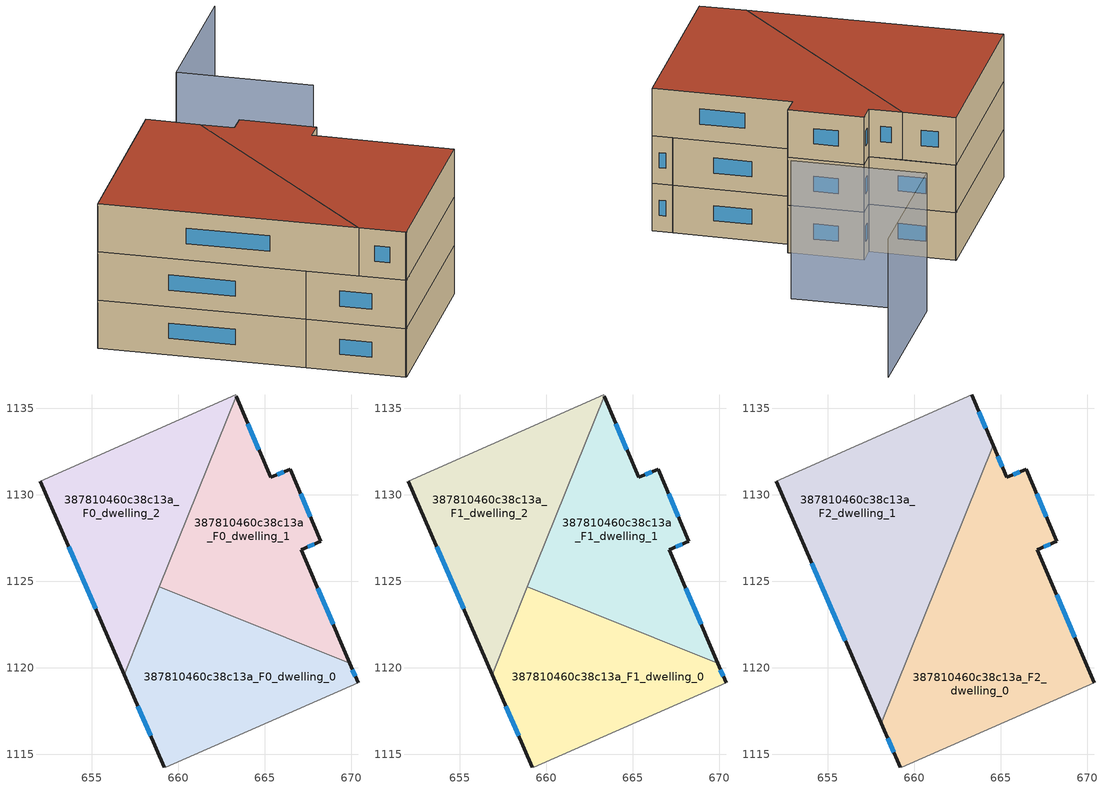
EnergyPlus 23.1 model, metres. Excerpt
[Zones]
387810460c38c13a_F0_dwelling_0
 floor ground (EU_floor_Construction): 669.9,1120.28 670.38,1119.15 659.26,1114.25 659.19,1114.27 656.87,1119.62 658.91,1124.7 z0
 wall outside (EU_wall_Construction): 670.38,1119.15 669.9,1120.28 / 656.87,1119.62 659.19,1114.27 z0:3
 wall to 387810460c38c13a_F0_dwelling_1 (EU_wall_Construction): 669.9,1120.28 658.91,1124.7 z0:3
 wall adiabatic (EU_wall_Construction): 659.19,1114.27 659.26,1114.25 670.38,1119.15 z0:3
 wall to 387810460c38c13a_F0_dwelling_2 (EU_wall_Construction): 658.91,1124.7 656.87,1119.62 z0:3
 window (EU_Window_Construction): 670.22,1119.53 670.06,1119.89 / 657.66,1117.8 658.4,1116.09 z1.02:1.98
387810460c38c13a_F0_dwelling_1
 floor ground (EU_floor_Construction): 666.46,1131.49 668.23,1127.32 667.11,1126.84 669.9,1120.28 658.91,1124.7 663.34,1135.71 665.34,1131.01 z0
 wall outside (EU_wall_Construction): 669.9,1120.28 667.11,1126.84 668.23,1127.32 666.46,1131.49 665.34,1131.01 663.34,1135.71 z0:3
 wall to 387810460c38c13a_F0_dwelling_2 (EU_wall_Construction): 663.34,1135.71 658.91,1124.7 z0:3
 window (EU_Window_Construction): 666.08,1131.32 665.72,1131.17 / 667.63,1128.74 667.06,1130.07 / 667.49,1127 667.85,1127.16 / 668.95,1122.51 668.06,1124.61 / 664.66,1132.61 664.02,1134.11 z1.02:1.98
387810460c38c13a_F0_dwelling_2
 floor ground (EU_floor_Construction): 663.3,1135.79 663.34,1135.71 656.87,1119.62 652,1130.8 z0
 wall outside (EU_wall_Construction): 652,1130.8 656.87,1119.62 z0:3
 wall adiabatic (EU_wall_Construction): 663.34,1135.71 663.3,1135.79 652,1130.8 z0:3
 window (EU_Window_Construction): 653.66,1127 655.21,1123.42 z1.02:1.98
387810460c38c13a_F1_dwelling_0
 floor to 387810460c38c13a_F0_dwelling_0 (EU_floor_Construction): 669.9,1120.28 670.38,1119.15 659.26,1114.25 659.19,1114.27 656.87,1119.62 658.91,1124.7 z3
 wall outside (EU_wall_Construction): 670.38,1119.15 669.9,1120.28 / 656.87,1119.62 659.19,1114.27 z3:6
 wall to 387810460c38c13a_F1_dwelling_1 (EU_wall_Construction): 669.9,1120.28 658.91,1124.7 z3:6
 wall adiabatic (EU_wall_Construction): 659.19,1114.27 659.26,1114.25 670.38,1119.15 z3:6
 wall to 387810460c38c13a_F1_dwelling_2 (EU_wall_Construction): 658.91,1124.7 656.87,1119.62 z3:6
 window (EU_Window_Construction): 670.22,1119.53 670.06,1119.89 / 657.66,1117.8 658.4,1116.09 z4.02:4.98
387810460c38c13a_F1_dwelling_1
 floor to 387810460c38c13a_F0_dwelling_1 (EU_floor_Construction): 666.46,1131.49 668.23,1127.32 667.11,1126.84 669.9,1120.28 658.91,1124.7 663.34,1135.71 665.34,1131.01 z3
 wall outside (EU_wall_Construction): 669.9,1120.28 667.11,1126.84 668.23,1127.32 666.46,1131.49 665.34,1131.01 663.34,1135.71 z3:6
 wall to 387810460c38c13a_F1_dwelling_2 (EU_wall_Construction): 663.34,1135.71 658.91,1124.7 z3:6
 window (EU_Window_Construction): 666.08,1131.32 665.72,1131.17 / 667.63,1128.74 667.06,1130.07 / 667.49,1127 667.85,1127.16 / 668.95,1122.51 668.06,1124.61 / 664.66,1132.61 664.02,1134.11 z4.02:4.98
387810460c38c13a_F1_dwelling_2
 floor to 387810460c38c13a_F0_dwelling_2 (EU_floor_Construction): 663.3,1135.79 663.34,1135.71 656.87,1119.62 652,1130.8 z3
 wall outside (EU_wall_Construction): 652,1130.8 656.87,1119.62 z3:6
 wall adiabatic (EU_wall_Construction): 663.34,1135.71 663.3,1135.79 652,1130.8 z3:6
 window (EU_Window_Construction): 653.66,1127 655.21,1123.42 z4.02:4.98
387810460c38c13a_F2_dwelling_0
 floor to 387810460c38c13a_F1_dwelling_0 (EU_floor_Construction): 669.9,1120.28 670.38,1119.15 659.26,1114.25 659.19,1114.27 658.09,1116.8 660.94,1123.88 z6
 floor to 387810460c38c13a_F1_dwelling_1 (EU_floor_Construction): 666.46,1131.49 668.23,1127.32 667.11,1126.84 669.9,1120.28 660.94,1123.88 664.55,1132.86 665.34,1131.01 z6
 wall outside (EU_wall_Construction): 658.09,1116.8 659.19,1114.27 / 670.38,1119.15 667.11,1126.84 668.23,1127.32 666.46,1131.49 665.34,1131.01 664.55,1132.86 z6:9
 wall adiabatic (EU_wall_Construction): 659.19,1114.27 659.26,1114.25 670.38,1119.15 z6:9
 wall to 387810460c38c13a_F2_dwelling_1 (EU_wall_Construction): 664.55,1132.86 658.09,1116.8 z6:9
 window (EU_Window_Construction): 658.47,1115.94 658.82,1115.13 / 665.07,1131.64 664.82,1132.23 / 666.08,1131.32 665.72,1131.17 / 667.63,1128.74 667.06,1130.07 / 667.49,1127 667.85,1127.16 / 669.27,1121.76 668.22,1124.22 z7.02:7.98
 roof outside (EU_roof_Construction): 670.38,1119.15 667.11,1126.84 668.23,1127.32 666.46,1131.49 665.34,1131.01 664.55,1132.86 658.09,1116.8 659.19,1114.27 659.26,1114.25 z9
387810460c38c13a_F2_dwelling_1
 floor to 387810460c38c13a_F1_dwelling_1 (EU_floor_Construction): 663.34,1135.71 664.55,1132.86 660.94,1123.88 658.91,1124.7 z6
 floor to 387810460c38c13a_F1_dwelling_2 (EU_floor_Construction): 663.3,1135.79 663.34,1135.71 656.87,1119.62 652,1130.8 z6
 floor to 387810460c38c13a_F1_dwelling_0 (EU_floor_Construction): 660.94,1123.88 658.09,1116.8 656.87,1119.62 658.91,1124.7 z6
 wall outside (EU_wall_Construction): 652,1130.8 658.09,1116.8 / 664.55,1132.86 663.3,1135.79 z6:9
 wall adiabatic (EU_wall_Construction): 663.3,1135.79 652,1130.8 z6:9
 window (EU_Window_Construction): 654.08,1126.04 656.02,1121.56 / 664.13,1133.86 663.73,1134.8 z7.02:7.98
 roof outside (EU_roof_Construction): 658.09,1116.8 664.55,1132.86 663.3,1135.79 652,1130.8 z9
shading: 673.47,1131.45 670.25,1138.82 / 670.25,1138.82 679.2,1142.72 z0:8.7
[Building]
EU S2 Campaign: North Axis=0; Terrain=City; Solar Distribution=FullExterior
[Site:Location]
Vienna: Latitude=48; Longitude=16.5; Time Zone=1; Elevation=183
[SizingPeriod:WeatherFileDays]
AnnualSizingPeriod: Begin Month=1; Begin Day of Month=1; End Month=12; End Day of Month=31; Day of Week for Start Day=Monday; Use Weather File Daylight Saving Period=No; Use Weather File Rain and Snow Indicators=No
[MATERIAL]
EU_InternalMass_Material: Roughness=MediumRough; Thickness=0.1; Conductivity=1; Density=1800; Specific Heat=900; Thermal Absorptance=0.9; Solar Absorptance=0.7; Visible Absorptance=0.7
[MATERIAL:NOMASS] Roughness=MediumRough; Thermal Absorptance=0.9; Solar Absorptance=0.7; Visible Absorptance=0.7
Name | Thermal Resistance
EU_wall_NoMass | 0.942466
EU_roof_NoMass | 0.551687
EU_floor_NoMass | 0.66527
[WINDOWMATERIAL:SIMPLEGLAZINGSYSTEM]
EU_Window_SimpleGlazing: UFactor=2.03367; Solar Heat Gain Coefficient=0.65; Visible Transmittance=0.65
[CONSTRUCTION]
EU_wall_Construction: EU_wall_NoMass
EU_roof_Construction: EU_roof_NoMass
EU_floor_Construction: EU_floor_NoMass
EU_Window_Construction: EU_Window_SimpleGlazing
EU_InternalMass_Construction: EU_InternalMass_Material
[ZONE] Type=1; Multiplier=1; Ceiling Height=autocalculate; Floor Area=autocalculate; Part of Total Floor Area=Yes
Name | Volume
387810460c38c13a_F0_dwelling_0; 387810460c38c13a_F1_dwelling_0 | 227.465
387810460c38c13a_F2_dwelling_0; 387810460c38c13a_F2_dwelling_1 | 341.239
387810460c38c13a_F0_dwelling_1; 387810460c38c13a_F1_dwelling_1 | 227.515
387810460c38c13a_F0_dwelling_2; 387810460c38c13a_F1_dwelling_2 | 227.505
[INTERNALMASS] Construction=EU_InternalMass_Construction
Name | Zone or ZoneList | Surface Area
387810460c38c13a_F0_dwelling_0_EU_InternalMass | 387810460c38c13a_F0_dwelling_0 | 75.8221
387810460c38c13a_F0_dwelling_1_EU_InternalMass | 387810460c38c13a_F0_dwelling_1 | 75.8386
387810460c38c13a_F0_dwelling_2_EU_InternalMass | 387810460c38c13a_F0_dwelling_2 | 75.835
387810460c38c13a_F1_dwelling_0_EU_InternalMass | 387810460c38c13a_F1_dwelling_0 | 75.8221
387810460c38c13a_F1_dwelling_1_EU_InternalMass | 387810460c38c13a_F1_dwelling_1 | 75.8386
387810460c38c13a_F1_dwelling_2_EU_InternalMass | 387810460c38c13a_F1_dwelling_2 | 75.835
387810460c38c13a_F2_dwelling_0_EU_InternalMass | 387810460c38c13a_F2_dwelling_0 | 113.746
387810460c38c13a_F2_dwelling_1_EU_InternalMass | 387810460c38c13a_F2_dwelling_1 | 113.746
[OTHEREQUIPMENT] Fuel Type=Electricity; Design Level Calculation Method=Watts/Area; Power per Zone Floor Area=1; Fraction Latent=0; Fraction Radiant=0; Fraction Lost=0; Carbon Dioxide Generation Rate=0; EndUse Subcategory=EU_Step8_InternalGains
Name | Zone or ZoneList or Space or SpaceList | Schedule
EU_Step8_InternalGain_387810460c38c13a_F0_dwelling_0_f000 | 387810460c38c13a_F0_dwelling_0 | EU_Step8_GainSchedule_387810460c38c13a_F0_dwelling_0_f000
EU_Step8_InternalGain_387810460c38c13a_F0_dwelling_1_f000 | 387810460c38c13a_F0_dwelling_1 | EU_Step8_GainSchedule_387810460c38c13a_F0_dwelling_1_f000
EU_Step8_InternalGain_387810460c38c13a_F0_dwelling_2_f000 | 387810460c38c13a_F0_dwelling_2 | EU_Step8_GainSchedule_387810460c38c13a_F0_dwelling_2_f000
EU_Step8_InternalGain_387810460c38c13a_F1_dwelling_0_f000 | 387810460c38c13a_F1_dwelling_0 | EU_Step8_GainSchedule_387810460c38c13a_F1_dwelling_0_f000
EU_Step8_InternalGain_387810460c38c13a_F1_dwelling_1_f000 | 387810460c38c13a_F1_dwelling_1 | EU_Step8_GainSchedule_387810460c38c13a_F1_dwelling_1_f000
EU_Step8_InternalGain_387810460c38c13a_F1_dwelling_2_f000 | 387810460c38c13a_F1_dwelling_2 | EU_Step8_GainSchedule_387810460c38c13a_F1_dwelling_2_f000
EU_Step8_InternalGain_387810460c38c13a_F2_dwelling_0_f000 | 387810460c38c13a_F2_dwelling_0 | EU_Step8_GainSchedule_387810460c38c13a_F2_dwelling_0_f000
EU_Step8_InternalGain_387810460c38c13a_F2_dwelling_1_f000 | 387810460c38c13a_F2_dwelling_1 | EU_Step8_GainSchedule_387810460c38c13a_F2_dwelling_1_f000
[ZONEVENTILATION:DESIGNFLOWRATE] Schedule=EU_AlwaysOn; Design Flow Rate Calculation Method=AirChanges/Hour; Air Changes per Hour=0.530523; Ventilation Type=Natural; Fan Pressure Rise=0; Fan Total Efficiency=1; Constant Term Coefficient=1; Temperature Term Coefficient=0; Velocity Term Coefficient=0; Velocity Squared Term Coefficient=0; Minimum Indoor Temperature=-100; Maximum Indoor Temperature=100; Delta Temperature=-100; Minimum Outdoor Temperature=-100; Maximum Outdoor Temperature=100; Maximum Wind Speed=40
Name | Zone or ZoneList or Space or SpaceList
EU_ConstantAir_387810460c38c13a_F0_dwelling_0 | 387810460c38c13a_F0_dwelling_0
EU_ConstantAir_387810460c38c13a_F0_dwelling_1 | 387810460c38c13a_F0_dwelling_1
EU_ConstantAir_387810460c38c13a_F0_dwelling_2 | 387810460c38c13a_F0_dwelling_2
EU_ConstantAir_387810460c38c13a_F1_dwelling_0 | 387810460c38c13a_F1_dwelling_0
EU_ConstantAir_387810460c38c13a_F1_dwelling_1 | 387810460c38c13a_F1_dwelling_1
EU_ConstantAir_387810460c38c13a_F1_dwelling_2 | 387810460c38c13a_F1_dwelling_2
EU_ConstantAir_387810460c38c13a_F2_dwelling_0 | 387810460c38c13a_F2_dwelling_0
EU_ConstantAir_387810460c38c13a_F2_dwelling_1 | 387810460c38c13a_F2_dwelling_1
[HVACTEMPLATE:THERMOSTAT] Constant Heating Setpoint=20; Constant Cooling Setpoint=50
EU_HeatOnly_387810460c38c13a_F0_dwelling_0; EU_HeatOnly_387810460c38c13a_F0_dwelling_1; EU_HeatOnly_387810460c38c13a_F0_dwelling_2; EU_HeatOnly_387810460c38c13a_F1_dwelling_0; EU_HeatOnly_387810460c38c13a_F1_dwelling_1; EU_HeatOnly_387810460c38c13a_F1_dwelling_2; EU_HeatOnly_387810460c38c13a_F2_dwelling_0; EU_HeatOnly_387810460c38c13a_F2_dwelling_1
[HVACTEMPLATE:ZONE:IDEALLOADSAIRSYSTEM] System Availability Schedule=EU_AlwaysOn; Maximum Heating Supply Air Temperature=50; Minimum Cooling Supply Air Temperature=13; Maximum Heating Supply Air Humidity Ratio=0.0156; Minimum Cooling Supply Air Humidity Ratio=0.0077; Heating Limit=NoLimit; Cooling Limit=NoLimit; Heating Availability Schedule=EU_AlwaysOn; Cooling Availability Schedule=EU_CoolingOff; Dehumidification Control Type=ConstantSensibleHeatRatio; Cooling Sensible Heat Ratio=0.7; Dehumidification Setpoint=60; Humidification Control Type=None; Humidification Setpoint=30; Outdoor Air Method=None; Outdoor Air Flow Rate per Person=0.00944; Outdoor Air Flow Rate per Zone Floor Area=0; Outdoor Air Flow Rate per Zone=0; Demand Controlled Ventilation Type=None; Outdoor Air Economizer Type=NoEconomizer; Heat Recovery Type=None; Sensible Heat Recovery Effectiveness=0.7; Latent Heat Recovery Effectiveness=0.65
Name | Template Thermostat
387810460c38c13a_F0_dwelling_0 | EU_HeatOnly_387810460c38c13a_F0_dwelling_0
387810460c38c13a_F0_dwelling_1 | EU_HeatOnly_387810460c38c13a_F0_dwelling_1
387810460c38c13a_F0_dwelling_2 | EU_HeatOnly_387810460c38c13a_F0_dwelling_2
387810460c38c13a_F1_dwelling_0 | EU_HeatOnly_387810460c38c13a_F1_dwelling_0
387810460c38c13a_F1_dwelling_1 | EU_HeatOnly_387810460c38c13a_F1_dwelling_1
387810460c38c13a_F1_dwelling_2 | EU_HeatOnly_387810460c38c13a_F1_dwelling_2
387810460c38c13a_F2_dwelling_0 | EU_HeatOnly_387810460c38c13a_F2_dwelling_0
387810460c38c13a_F2_dwelling_1 | EU_HeatOnly_387810460c38c13a_F2_dwelling_1
[SIZING:ZONE] Zone Cooling Design Supply Air Temperature Input Method=SupplyAirTemperature; Zone Cooling Design Supply Air Temperature=13; Zone Heating Design Supply Air Temperature Input Method=SupplyAirTemperature; Zone Heating Design Supply Air Temperature=50; Zone Cooling Design Supply Air Humidity Ratio=0.008; Zone Heating Design Supply Air Humidity Ratio=0.008; Cooling Design Air Flow Method=DesignDay; Cooling Design Air Flow Rate=0; Cooling Minimum Air Flow per Zone Floor Area=0.000762; Cooling Minimum Air Flow=0; Cooling Minimum Air Flow Fraction=0.2; Heating Design Air Flow Method=DesignDay; Heating Design Air Flow Rate=0; Heating Maximum Air Flow per Zone Floor Area=0.002032; Heating Maximum Air Flow=0.141576; Heating Maximum Air Flow Fraction=0.3; Account for Dedicated Outdoor Air System=No; Dedicated Outdoor Air System Control Strategy=NeutralSupplyAir; Dedicated Outdoor Air Low Setpoint Temperature for Design=autosize; Dedicated Outdoor Air High Setpoint Temperature for Design=autosize; Zone Load Sizing Method=Sensible Load Only No Latent Load; Zone Latent Cooling Design Supply Air Humidity Ratio Input Method=HumidityRatioDifference; Zone Cooling Design Supply Air Humidity Ratio Difference=0.005; Zone Latent Heating Design Supply Air Humidity Ratio Input Method=HumidityRatioDifference; Zone Humidification Design Supply Air Humidity Ratio Difference=0.005
387810460c38c13a_F0_dwelling_0; 387810460c38c13a_F0_dwelling_1; 387810460c38c13a_F0_dwelling_2; 387810460c38c13a_F1_dwelling_0; 387810460c38c13a_F1_dwelling_1; 387810460c38c13a_F1_dwelling_2; 387810460c38c13a_F2_dwelling_0; 387810460c38c13a_F2_dwelling_1
[SCHEDULE:CONSTANT]
Name | Hourly Value
EU_AlwaysOn | 1
EU_CoolingOff | 0
[SCHEDULE:FILE] Column Number=1; Rows to Skip at Top=0; Number of Hours of Data=8760; Column Separator=Comma; Interpolate to Timestep=No; Minutes per Item=60; Adjust Schedule for Daylight Savings=Yes
Name | File
EU_Step8_GainSchedule_387810460c38c13a_F0_dwelling_0_f000 | ../../schedules/387810460c38c13a/387810460c38c13a_F0_dwelling_0_f000_gain.csv
EU_Step8_GainSchedule_387810460c38c13a_F0_dwelling_1_f000 | ../../schedules/387810460c38c13a/387810460c38c13a_F0_dwelling_1_f000_gain.csv
EU_Step8_GainSchedule_387810460c38c13a_F0_dwelling_2_f000 | ../../schedules/387810460c38c13a/387810460c38c13a_F0_dwelling_2_f000_gain.csv
EU_Step8_GainSchedule_387810460c38c13a_F1_dwelling_0_f000 | ../../schedules/387810460c38c13a/387810460c38c13a_F1_dwelling_0_f000_gain.csv
EU_Step8_GainSchedule_387810460c38c13a_F1_dwelling_1_f000 | ../../schedules/387810460c38c13a/387810460c38c13a_F1_dwelling_1_f000_gain.csv
EU_Step8_GainSchedule_387810460c38c13a_F1_dwelling_2_f000 | ../../schedules/387810460c38c13a/387810460c38c13a_F1_dwelling_2_f000_gain.csv
EU_Step8_GainSchedule_387810460c38c13a_F2_dwelling_0_f000 | ../../schedules/387810460c38c13a/387810460c38c13a_F2_dwelling_0_f000_gain.csv
EU_Step8_GainSchedule_387810460c38c13a_F2_dwelling_1_f000 | ../../schedules/387810460c38c13a/387810460c38c13a_F2_dwelling_1_f000_gain.csv
